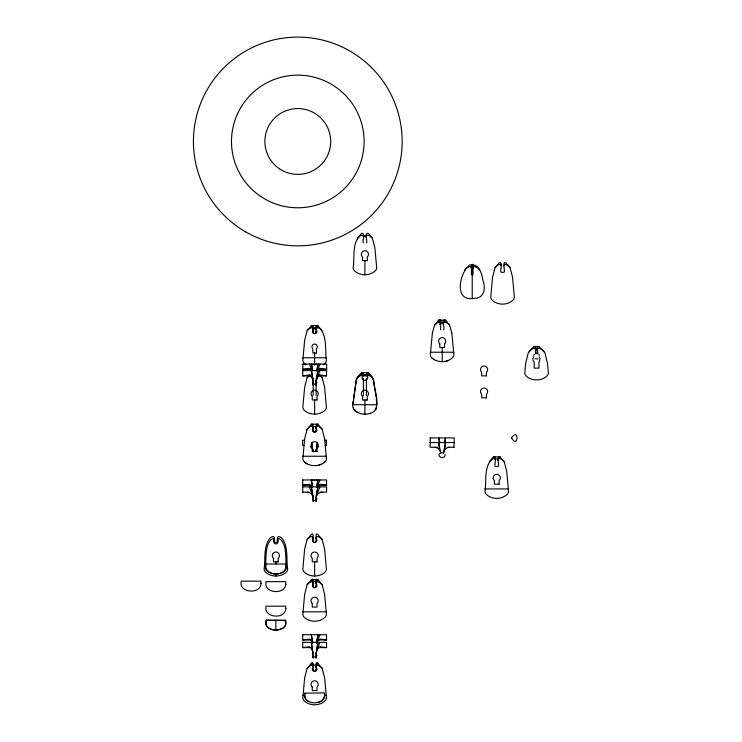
<?xml version="1.0" encoding="UTF-8"?>
<svg xmlns="http://www.w3.org/2000/svg" width="742" height="742" viewBox="0 0 742 742"><rect width="100%" height="100%" fill="white"/><g stroke="black" fill="none" stroke-linecap="round" stroke-linejoin="round"><path stroke-width="1.11" d="M313.143 665.546L313.152 668.978A3.691 2.328 -76.9 0 0 313.17 669.395L313.347 670.23A2.606 1.651 -76.9 0 0 314.126 671.148L315.146 671.148A2.606 1.651 76.9 0 0 315.925 670.23L316.101 669.395A3.691 2.328 76.9 0 0 316.12 668.978L316.12 664.971A15.276 2.374 69.4 0 1 316.129 663.561L316.695 662.68L317.947 663.274A46.82 46.82 0 0 0 322.102 668.19L324.644 677.965L326.452 698.176A6.159 6.159 0 0 1 325.367 700.522C319.913 706.217 309.358 706.217 303.905 700.522A6.159 6.159 0 0 1 302.819 698.176L304.628 677.965L307.169 668.19A46.82 46.82 0 0 0 311.325 663.283L312.577 662.68L313.143 663.561A15.276 2.374 -69.4 0 1 313.143 664.971L313.143 667.123M313.143 583.574L313.143 581.422A15.276 2.374 -69.4 0 0 313.143 580.012L312.577 579.122L311.325 579.725A46.82 46.82 0 0 1 307.16 584.631L304.628 594.407L302.819 614.626A6.159 6.159 0 0 0 303.905 616.964C309.358 622.659 319.913 622.659 325.367 616.964A6.159 6.159 0 0 0 326.452 614.626L324.644 594.407L322.102 584.64A46.82 46.82 0 0 1 317.947 579.725L316.695 579.122L316.129 580.012A15.276 2.374 69.4 0 0 316.12 581.422L316.12 585.429A3.691 2.328 76.9 0 1 316.101 585.837L315.925 586.681A2.606 1.651 76.9 0 1 315.146 587.599L314.126 587.599A2.606 1.651 -76.9 0 1 313.337 586.681L313.17 585.837A3.691 2.328 -76.9 0 1 313.152 585.429L313.143 581.988M313.143 537.969L313.143 536.216A15.276 2.374 -69.4 0 0 313.143 534.806L312.577 533.915L311.325 534.518A46.82 46.82 0 0 1 307.16 539.425L304.628 549.201L302.819 569.42A6.159 6.159 0 0 0 303.905 571.757C309.358 577.452 319.913 577.452 325.367 571.757A6.159 6.159 0 0 0 326.452 569.42L324.644 549.201L322.102 539.434A46.82 46.82 0 0 1 317.947 534.518L316.695 533.915L316.129 534.806A15.276 2.374 69.4 0 0 316.12 536.216L315.934 541.447A2.597 1.642 76.9 0 1 315.192 542.374L314.079 542.374A2.597 1.642 -76.9 0 1 313.337 541.447L313.143 537.969L313.143 538.562A2.254 2.254 0 0 0 313.013 541.799A2.254 2.254 0 0 0 316.259 541.799A2.254 2.254 0 0 0 316.12 538.562L316.12 537.996M313.152 501.36L313.143 498.958L313.143 500.822M305.175 462.693L303.905 461.394A6.159 6.159 0 0 1 302.819 459.057L304.628 438.837L307.169 429.071A46.82 46.82 0 0 0 311.325 424.155L312.938 424.359L313.143 428.143A2.254 2.254 0 0 0 313.013 431.436A2.254 2.254 0 0 0 316.259 431.436A2.254 2.254 0 0 0 316.12 428.19L316.324 424.359L317.947 424.155A46.82 46.82 0 0 0 322.102 429.062L324.644 438.837L326.452 459.057A6.159 6.159 0 0 1 325.367 461.394C320.062 466.941 310.239 466.968 304.489 462.071M313.152 385.098L312.938 379.125L311.325 370.61L313.514 382.473M313.143 329.327L312.938 325.886L311.325 325.673A46.82 46.82 0 0 1 307.16 330.589L304.628 340.365L302.819 360.575A6.159 6.159 0 0 0 303.905 362.921L305.973 364.786M313.152 657.996L313.143 655.594L313.143 657.458M316.129 427.958L316.129 427.448M316.129 581.876L316.129 583.574M316.129 667.123L316.129 665.351M312.252 642.674L312.252 642.34A6.557 5.185 63.7 0 0 311.371 640.94L310.147 639.65A3.664 2.606 61.5 0 0 309.108 639.103L302.717 639.984L302.717 634.707M313.143 384.56L313.143 382.696M316.129 330.023L316.129 328.428L315.749 328.882M316.129 385.154L316.129 384.773M315.749 427.364L316.194 426.724L315.749 428.19M316.129 501.36L316.129 500.692M316.12 581.45L313.143 581.422L313.143 583.759A2.254 2.254 0 0 0 313.013 587.005A2.254 2.254 0 0 0 316.259 587.005A2.254 2.254 0 0 0 316.12 583.759L316.129 581.988M316.129 665.249L313.143 664.971L313.143 667.318A2.254 2.254 0 0 0 313.013 670.564A2.254 2.254 0 0 0 316.259 670.564A2.254 2.254 0 0 0 316.12 667.318L316.129 665.546M316.129 657.996L316.12 655.594L316.129 657.384M313.143 328.743L313.022 328.122A6.474 2.161 -40.8 0 0 312.011 327.686L310.147 328.233A3.664 1.224 -41 0 0 309.108 328.882L307.169 330.589M313.161 380.563L313.161 380.099M316.129 330.542L315.934 332.602A2.597 1.642 76.9 0 1 315.146 333.548L314.126 333.548A2.606 1.651 -76.9 0 1 313.328 332.602L313.17 331.785A3.691 2.328 -76.9 0 1 313.152 331.377L313.143 330.542M316.129 428.959L316.12 429.859A3.691 2.328 76.9 0 1 316.101 430.267L315.925 431.111A2.606 1.651 76.9 0 1 315.146 432.029L314.126 432.029A2.606 1.651 -76.9 0 1 313.337 431.111L313.17 430.267A3.691 2.328 -76.9 0 1 313.152 429.859L313.143 428.338M535.566 353.526L535.566 353.507A11.863 0.983 -86 0 0 535.687 348.592L535.678 346.486L533.86 346.523L528.258 352.84L525.744 363.051L524.761 373.319A6.159 6.159 0 0 0 525.846 375.656C531.3 381.351 541.855 381.351 547.308 375.656A6.159 6.159 0 0 0 548.394 373.309L547.411 363.051L544.906 352.84L539.295 346.523L537.477 346.486L537.468 348.592A11.863 0.983 86 0 0 537.607 353.47L537.598 353.628A2.931 2.847 1.9 0 0 535.576 353.665L535.566 353.526A2.727 2.671 -2.3 0 1 537.616 353.461L537.588 353.526M285.837 623.549L285.03 620.191M313.514 655.381L312.187 649.973A6.557 5.185 63.7 0 0 311.371 648.573L310.147 647.284A3.664 2.606 61.5 0 0 309.108 646.736L302.717 647.618L302.717 642.34M313.143 382.473L313.022 380.618A6.474 4.619 61.6 0 0 312.011 377.826L310.147 375.554A3.664 2.606 61.5 0 0 309.108 374.998L302.717 375.879L302.717 370.61M313.143 498.745L311.325 486.873L313.514 498.745M471.328 268.224L470.725 266.73A3.599 1.614 -41 0 0 469.992 266.647L469.25 266.814A6.78 3.506 -46 0 0 466.468 268.372C459.038 277.48 454.883 301.92 474.314 298.321C484.656 298.442 485.871 287.562 482.782 279.957C482.031 274.605 479.638 265.154 473.127 264.977M440.609 323.345L439.969 321.796A3.432 1.456 -45.1 0 0 439.273 321.805L437.854 322.408M501.073 265.822L500.433 264.273A3.432 1.456 -45.1 0 0 499.737 264.273L499.301 264.412A5.862 2.551 -46 0 0 497.298 265.553M495.257 460.049L494.71 458.537A3.45 1.456 -45.1 0 0 494.014 458.482A3.812 1.614 -45.1 0 0 493.476 458.639A5.862 2.551 -46 0 0 491.482 459.78C483.728 467.748 486.669 481.614 484.934 491.742A6.159 6.159 0 0 0 486.019 494.079C491.473 499.774 502.019 499.774 507.472 494.079A6.159 6.159 0 0 0 508.558 491.742L506.749 471.522L504.208 461.756A46.82 46.82 0 0 1 500.052 456.84C495.684 455.755 499.876 465.438 498.234 466.514L495.257 466.514C493.616 465.429 497.817 455.755 493.43 456.84A46.82 46.82 0 0 1 489.275 461.747M443.586 329.81C445.274 328.901 440.998 318.939 445.413 320.136A46.82 46.82 0 0 0 449.569 325.042L451.832 333.028M274.392 537.727L273.436 536.531A6.557 1.781 -34.7 0 0 272.62 536.624L271.396 537.078A3.664 1.224 -41 0 0 270.357 537.718C263.02 545.797 265.71 559.347 264.069 569.42A6.159 6.159 0 0 0 265.154 571.757C270.607 577.452 281.153 577.452 286.616 571.757A6.159 6.159 0 0 0 287.701 569.42C286.06 559.347 288.74 545.797 281.413 537.718A3.664 1.224 41 0 0 280.374 537.078L279.15 536.624A6.557 1.781 34.7 0 0 278.333 536.531L277.369 537.727M274.549 539.619L273.687 538.553A5.89 1.595 -34.7 0 0 272.945 538.636L271.85 539.044A3.293 1.104 -41 0 0 270.913 539.619C264.337 546.873 266.749 559.041 265.274 568.084A5.537 5.537 0 0 0 266.248 570.19C271.145 575.3 280.624 575.3 285.522 570.19A5.537 5.537 0 0 0 286.495 568.084C285.021 559.041 287.432 546.873 280.847 539.619A3.293 1.104 41 0 0 279.92 539.044L278.816 538.636A5.89 1.595 34.7 0 0 278.083 538.553L277.22 539.619M313.514 427.364L312.642 426.26A4.183 1.54 -33.8 0 0 311.594 426.214L311.371 426.26A5.027 2.588 -46 0 0 309.627 427.002L307.169 429.071M313.143 537.727L312.187 536.531A6.557 1.781 -34.7 0 0 311.371 536.624L310.147 537.078A3.664 1.224 -41 0 0 309.108 537.718L307.169 539.434M313.514 582.934L312.187 581.737A6.557 1.781 -34.7 0 0 311.371 581.83L310.147 582.284A3.664 1.224 -41 0 0 309.108 582.924L307.169 584.64M313.514 666.483L312.187 665.296A6.557 1.781 -34.7 0 0 311.371 665.379L310.147 665.843A3.664 1.224 -41 0 0 309.108 666.483L307.169 668.19M363.422 236.457L362.912 235.353A4.183 1.54 -33.8 0 0 361.873 235.307L361.642 235.353A5.027 2.588 -46 0 0 359.907 236.095C351.652 243.728 354.973 258.077 353.099 268.15A6.159 6.159 0 0 0 354.175 270.487C359.638 276.182 370.184 276.182 375.637 270.487A6.159 6.159 0 0 0 376.723 268.15L374.914 247.93L372.373 238.163A46.82 46.82 0 0 1 368.217 233.248C363.905 232.32 368.06 241.864 366.4 242.922M315.999 451.776L317.363 442.334M316.12 328.697L316.25 328.122A6.474 2.161 40.8 0 1 317.261 327.686L319.125 328.233A3.664 1.224 41 0 1 320.164 328.882C327.491 336.951 324.81 350.502 326.452 360.575A6.159 6.159 0 0 1 325.367 362.921L323.299 364.786M315.749 382.473L317.947 370.61L316.435 378.299L316.12 384.133L313.143 384.106M363.422 242.922C361.753 241.855 365.917 232.32 361.595 233.248A46.82 46.82 0 0 1 357.44 238.154M363.422 376.138C364.545 370.045 360.028 373.616 358.479 376.472M440.581 321.546L440.182 319.988L438.782 320.136A46.82 46.82 0 0 1 434.627 325.042L432.363 333.037M316.027 451.359L316.528 449.077A4.183 3.228 -54.7 0 1 317.576 447.509L317.799 447.278A5.027 2.987 -50.2 0 1 318.772 446.508M432.373 333.028L430.286 355.038A6.159 6.159 0 0 0 431.371 357.375C436.825 363.07 447.37 363.07 452.824 357.375A6.159 6.159 0 0 0 453.909 355.038L451.832 333.037M445.126 442.38L445.488 437.938L444.449 442.603M444.829 449.643L445.413 442.529L443.577 453.232L443.651 452.435A4.09 2.616 -56.6 0 1 444.792 449.615A3.812 2.439 -56.6 0 1 445.367 449.068A5.862 3.673 -56.1 0 1 447.361 447.732L449.569 447.287M265.942 622.343L266.73 620.191M304.749 694.429C303.515 705.698 325.979 705.577 324.504 694.271M266.016 621.564L265.924 623.549M266.016 621.666L266.137 620.191L285.642 620.451M304.739 694.568L304.879 693.047M304.86 693.186L324.384 692.889L324.514 694.41M353.35 400.773C348.814 413.22 366.576 417.783 374.367 411.198C380.266 402.665 374.348 390.607 373.708 380.869M356.114 380.869L352.997 404.752L376.825 404.752L376.287 398.899M353.535 398.899L356.392 379.839M316.12 331.377A3.691 2.328 76.9 0 1 316.101 331.785L315.925 332.629M285.753 624.291L285.837 623.447M316.435 642.693L317.947 634.707L316.806 642.86M315.749 655.381L317.947 642.34L316.129 653.832A15.276 5.305 -80.5 0 0 316.12 657.004L313.143 657.004A15.276 5.305 80.5 0 0 313.143 653.832L311.325 642.34L313.143 655.381M317.038 370.731L318.068 364.053L316.676 370.889M316.806 487.355L317.947 479.944L316.556 486.771M315.749 498.745L317.947 486.873L316.435 494.562L316.12 500.396L313.143 500.368L312.864 496.315L309.358 486.873M316.138 451.368L317.511 442.464M285.577 624.987L285.753 624.18M356.206 380.507L356.679 378.986M316.741 382.696L316.101 384.959L315.684 384.096M316.741 498.958L316.101 501.221L315.684 500.368M316.741 655.594L316.101 657.857L315.684 657.004M319.913 642.34L316.63 651.151L316.12 655.381M356.494 379.542L356.967 378.309M319.913 486.873L316.407 496.315L316.12 498.745M497.492 460.049L498.234 460.049L498.782 458.537A3.45 1.456 45.1 0 1 499.477 458.482L500.062 456.84L493.43 456.84L494.014 458.491M533.73 355.344L534.277 354.314M319.913 634.707L316.76 643.11L317.084 642.34A6.557 5.185 -63.7 0 1 317.901 640.94L319.125 639.65A3.664 2.606 -61.5 0 1 320.164 639.103L326.545 639.984L326.545 634.707L302.643 634.707M317.669 370.23L320.034 364.053M316.76 378.847L319.913 370.61M319.913 479.944L317.159 487.151L319.125 484.888A3.664 2.606 -61.5 0 1 320.164 484.331L326.545 485.212L326.545 479.944L302.643 479.944M316.76 650.743L317.084 649.973A6.557 5.185 -63.7 0 1 317.901 648.573L319.125 647.284A3.664 2.606 -61.5 0 1 320.164 646.736L326.545 647.618L326.545 642.34L302.643 642.34M306.307 430.75L306.594 430.017M285.577 624.885L284.993 626.257M316.509 496.008L316.63 495.712A4.183 3.237 -54.6 0 1 317.669 494.144L317.901 493.922A5.027 2.996 -50.1 0 1 319.635 492.707L322.102 492.141M356.772 378.745L357.254 377.808M439.403 453.538C437.27 458 445.571 459.437 445.061 454.521M316.194 426.724L316.63 426.26A4.183 1.54 33.8 0 1 317.669 426.214L317.901 426.26A5.027 2.588 46 0 1 319.635 427.002L322.102 429.071M285.327 625.543L282.832 628.307M316.12 328.882C320.581 324.078 314.951 324.551 316.129 328.27M316.129 427.299L317.947 424.155L311.325 424.155L313.143 427.364M366.214 376.138L366.511 373.068L367.726 372.456L368.227 372.66L366.4 375.869L366.789 374.831L368.412 374.821L372.475 377.678M315.749 582.934L317.947 579.725L311.325 579.725L313.143 582.934M315.749 666.483L317.947 663.274L316.704 663.274M357.06 378.123L357.82 377.177M313.495 384.245L313.198 384.857L312.53 382.696M313.495 500.507L313.17 501.221L312.53 498.958M313.495 657.143L313.17 657.857L312.53 655.594M317.789 370.61L319.245 368.997A3.664 2.606 -61.5 0 1 320.284 368.449L326.666 369.321L326.666 364.053L302.764 364.053M371.343 376.472L368.227 372.66L361.595 372.66L358.2 376.778A8.765 4.517 -46 0 0 357.727 377.279L357.635 377.372M309.358 375.155A46.82 46.82 0 0 1 307.16 377.567L304.628 387.343L302.819 407.562A6.159 6.159 0 0 0 303.905 409.899C309.358 415.594 319.913 415.594 325.367 409.899A6.159 6.159 0 0 0 326.452 407.562L324.644 387.343L322.102 377.576A46.82 46.82 0 0 1 319.913 375.155M495.099 267.528L492.558 277.295L490.75 297.514A6.159 6.159 0 0 0 491.835 299.851C497.288 305.546 507.843 305.546 513.297 299.851A6.159 6.159 0 0 0 514.382 297.514L512.574 277.295L510.032 267.528A46.82 46.82 0 0 1 505.877 262.612C501.499 261.527 505.692 271.21 504.059 272.286L501.073 272.286C499.431 271.201 503.632 261.527 499.255 262.612A46.82 46.82 0 0 1 495.099 267.519L497.298 265.553M358.386 376.574L357.913 377.075M358.108 376.871L357.44 377.576L361.873 374.719L363.033 374.831L363.422 375.869L361.595 372.66M284.576 626.73L283.49 627.751M464.752 269.93L469.5 265.015L471.318 264.977M307.169 377.576L309.627 375.508A5.027 2.588 -46 0 1 310.397 375.1L310.147 375.22A3.664 1.224 -41 0 0 309.108 375.86M529.111 351.439L530.808 349.899A6.78 3.506 -46 0 1 533.563 348.341L533.86 346.523L539.295 346.523L539.592 348.341A6.78 3.506 46 0 1 542.346 349.899L544.044 351.439M324.096 462.693L324.783 462.071M358.293 376.75L361.159 374.905A5.148 2.653 -46 0 1 361.642 374.766M446.341 322.408L444.922 321.796A3.432 1.456 45.1 0 0 444.226 321.796L443.586 323.345M312.53 332.193L313.17 331.785M312.53 430.675L313.17 430.267M312.53 586.245L313.17 585.837M312.53 669.794L313.17 669.395M282.832 628.205L279.354 629.689M537.978 358.831L535.177 358.831M282.081 628.613L277.118 630.134M315.192 333.529L314.079 333.529M321.369 464.242L319.004 465.011M366.9 374.766L367.04 374.719A4.146 1.521 33.8 0 1 367.735 374.691L367.54 374.673M533.609 348.332L534.351 348.156A3.599 1.614 -41 0 1 535.084 348.239L535.687 349.732A10.063 0.974 -85.3 0 1 535.557 353.684M446.471 360.992L447.704 360.631M369.275 413.517L370.518 413.164M317.029 702.526C320.665 702.025 324.987 699.576 324.597 695.356L326.545 695.365M278.278 629.828L274.642 630.032M363.422 235.622L366.4 235.622M363.422 236.717L366.4 236.717M440.609 322.51L443.586 322.51M440.609 323.614L443.586 323.614M313.514 328.882L311.325 325.673L317.947 325.673A46.82 46.82 0 0 0 322.102 330.589M313.143 329.717L313.143 328.057L316.12 328.057L316.12 329.717A2.254 2.254 0 0 1 316.259 332.954A2.254 2.254 0 0 1 313.013 332.954A2.254 2.254 0 0 1 313.143 329.717L313.514 329.717M536.132 349.732L535.687 348.592L537.468 348.592L537.468 349.732A10.063 0.974 85.3 0 0 537.598 353.684M536.8 349.732L537.468 349.732L538.071 348.239A3.599 1.614 41 0 1 538.803 348.156L539.545 348.332M430.184 352.227L454.011 352.227M302.717 357.765L326.545 357.765M302.764 369.321L310.388 369.321M317.734 369.321L326.749 369.321M302.643 370.61L326.628 370.61L326.545 375.879L317.613 375.879M363.459 374.998A2.894 2.894 0 0 1 367.8 377.511A2.894 2.894 0 0 1 363.459 380.015A2.894 2.894 0 0 1 363.459 374.998L366.4 375.044M302.643 375.879L310.267 375.879M312.391 382.696L313.514 382.696M315.749 382.696L316.88 382.696M313.143 426.91L313.514 428.19M430.184 437.938L454.169 437.938L454.011 447.287M304.489 440.238L302.458 440.238L302.532 445.506L304.489 445.506M324.504 440.238L326.434 440.238M430.11 442.529L454.085 442.529M430.184 442.705L430.796 442.705M325.163 445.506L326.434 445.506M437.632 447.287L430.11 447.287L430.258 437.938M447.704 447.287L454.085 447.287M302.717 456.247L326.545 456.247M495.257 458.908L498.234 458.908M302.643 485.212L310.267 485.212M317.613 485.212L326.628 485.212M302.643 486.873L326.628 486.873L326.545 492.141L320.238 492.141M484.832 488.932L508.66 488.932M302.643 492.141L309.024 492.141M312.391 498.958L313.514 498.958M315.749 498.958L316.88 498.958M302.717 611.816L326.545 611.816M266.137 620.303L285.624 620.303M302.643 639.984L310.267 639.984M317.613 639.984L326.628 639.984M302.643 647.618L310.267 647.618M317.613 647.618L326.628 647.618M312.391 655.594L313.514 655.594M315.749 655.594L316.88 655.594M312.567 663.274L311.325 663.274L313.143 666.483M302.717 695.365L304.665 695.365L305.194 698.241L307.03 700.448M326.545 375.879L320.164 374.998A3.664 2.606 -61.5 0 0 319.125 375.554L317.261 377.826A6.474 4.619 -61.6 0 0 316.25 380.618L316.12 382.473M434.636 447.287L436.834 447.732A5.862 3.673 56.1 0 1 438.828 449.058A3.812 2.439 56.6 0 1 439.366 449.643A4.09 2.616 56.6 0 1 440.498 452.351M307.169 492.141L309.627 492.707A5.027 2.996 50.1 0 1 311.371 493.912L311.594 494.144A4.183 3.237 54.6 0 1 312.642 495.712L312.762 496.008M274.642 630.134L272.416 629.587M273.492 629.939L269.68 628.613M271.424 629.411L267.695 627.259M372.187 377.372L370.972 376.277A6.344 3.265 46 0 0 370.434 375.86L369.915 375.508A5.018 2.578 46 0 0 369.145 375.1L368.653 374.905A5.148 2.653 46 0 0 368.18 374.766M307.698 700.902L308.44 701.311M433.439 359.239L434.348 359.759M356.253 411.764L357.162 412.283M305.973 463.258L306.882 463.778M316.101 331.785L316.741 332.193M316.101 430.267L316.741 430.675M316.101 585.837L316.741 586.245M316.101 669.395L316.741 669.794M268.27 627.862L268.938 628.307M320.164 375.86L319.635 375.508A5.027 2.588 46 0 0 318.875 375.1L319.125 375.22A3.664 1.224 41 0 1 320.164 375.86L322.102 377.576M447.101 322.891L449.569 325.052L448.715 324.152A48.221 48.221 0 0 1 447.639 322.937A45.976 45.976 0 0 1 446.369 321.388L444.504 319.848L443.586 321.128M507.834 265.553L510.032 267.528M431.946 358.052L432.642 358.674M354.759 410.576L355.446 411.198M311.269 447.278L311.492 447.509A4.183 3.237 54.5 0 1 312.54 449.077L313.041 451.359M479.684 269.93L477.978 268.372A6.78 3.506 46 0 0 475.186 266.814L474.453 266.647A3.599 1.614 41 0 0 473.711 266.73L473.118 268.224M372.373 238.163L369.915 236.095A5.027 2.588 46 0 0 368.18 235.353L367.949 235.307A4.183 1.54 33.8 0 0 366.9 235.353L366.4 236.457M322.102 539.434L320.164 537.718A3.664 1.224 41 0 0 319.125 537.078L317.901 536.624A6.557 1.781 34.7 0 0 317.084 536.531L316.12 537.727M322.102 584.64L320.164 582.924A3.664 1.224 41 0 0 319.125 582.284L317.901 581.83A6.557 1.781 34.7 0 0 317.084 581.737L316.12 582.934M322.102 668.19L320.164 666.483A3.664 1.224 41 0 0 319.125 665.843L317.901 665.379A6.557 1.781 34.7 0 0 317.084 665.296L316.12 666.483M504.208 461.756L502.009 459.78A5.862 2.551 46 0 0 500.015 458.639A3.812 1.614 45.1 0 0 499.477 458.482M372.28 377.474L372.762 378.123M371.992 377.177L372.373 377.576L371.436 376.574M267.695 627.37L266.777 626.155M371.621 376.778L368.227 372.66M538.877 354.314L539.425 355.344M267.194 626.832L266.443 625.543M311.714 370.61L310.258 368.997A3.664 2.606 61.5 0 0 309.228 368.449L302.838 369.321L302.838 364.053M372.567 377.808L373.041 378.745M439.626 324.718L439.181 323.642M312.011 487.16L310.147 484.888A3.664 2.606 61.5 0 0 309.108 484.331L302.717 485.212L302.717 479.944M372.855 378.309L373.328 379.542M266.183 624.885L266.443 625.645M309.479 364.053L311.835 370.23M312.503 643.11L312.187 642.34L312.252 642.999M373.143 378.986L373.616 380.507M439.607 321.722A4.09 1.725 -45.1 0 0 439.403 321.731L438.782 320.136L439.95 319.876L440.637 321.156L440.609 329.81M285.29 621.073L285.818 622.343M313.337 332.602L313.152 331.377M373.421 379.839L376.101 397.109M266.016 624.18L266.183 624.987M311.723 442.334L313.078 451.776M439.895 442.603L438.856 437.938L439.227 442.38M312.836 370.889L311.445 364.053L312.465 370.731M312.716 486.771L311.325 479.944L312.465 487.355M311.566 442.464L312.929 451.368M312.465 642.86L311.325 634.707L312.836 642.693M265.924 623.447L266.016 624.291M285.67 620.646L285.735 621.518M285.735 621.406L285.791 622.139M439.366 449.643L438.782 442.529L440.618 453.232A2.708 2.412 4.8 0 1 443.54 453.288M440.618 453.232L440.544 452.435A2.912 2.495 -4.8 0 1 441.119 452.166M504.059 265.822L504.699 264.273A3.432 1.456 45.1 0 1 505.395 264.273L505.831 264.412A5.862 2.551 46 0 1 507.834 265.553M316.129 426.706L313.143 426.539L313.143 428.19M316.129 384.254L316.12 382.696M313.161 379.783L313.143 395.486M313.143 330.7L313.143 328.428M316.129 500.822L316.12 498.958L316.12 500.368M472.218 264.245L472.218 298.525M444.569 343.871L444.569 347.451L439.802 347.451L439.802 343.871M442.186 347.451L442.186 361.744M366.4 378.411L366.4 395.486M364.906 260.572L364.906 274.865M364.906 375.044L364.906 376.138M364.906 399.984L364.906 414.286M363.422 378.448L363.422 395.801M326.359 440.238L326.359 445.506M317.01 642.34L317.019 642.999M316.537 364.053L316.537 364.712M316.426 479.944L316.426 480.593M316.12 380.692L316.12 395.486M314.756 364.053L314.756 364.712M314.636 328.057L314.636 329.151M314.636 352.997L314.636 365.101M314.636 399.984L314.636 414.286M314.636 479.944L314.636 480.603M314.636 561.842L314.636 576.144M312.966 364.053L312.966 364.712M312.846 479.944L312.846 480.593M302.717 486.873L302.717 492.141M277.369 537.996L277.369 538.562A2.254 2.254 0 0 1 277.508 541.799A2.254 2.254 0 0 1 274.262 541.799A2.254 2.254 0 0 1 274.392 538.562L274.392 537.996M277.22 539.861L277.22 540.371A2.022 2.022 0 0 1 277.341 543.283A2.022 2.022 0 0 1 274.429 543.283A2.022 2.022 0 0 1 274.549 540.371L274.549 539.861M275.885 561.842L275.885 564.003M275.885 574.122L275.885 576.144M275.885 620.191L275.885 630.292M316.639 377.353A2.254 2.254 0 0 1 316.417 379.756M313.504 380.331A2.254 2.254 0 0 1 312.632 377.353M313.495 379.95A2.597 1.642 -76.9 0 1 313.337 379.589M310.536 446.675A5.027 3.005 50 0 1 311.028 447.064M368.412 374.821A4.971 2.56 46 0 1 369.145 375.1M362.087 374.691A4.127 1.521 -33.8 0 1 362.634 374.691M376.723 407.562A6.159 6.159 0 0 1 375.637 409.899M354.175 409.899A6.159 6.159 0 0 1 353.099 407.562M443.364 452.156A2.912 2.606 1 0 1 443.697 452.323M440.562 320.971A2.708 1.224 -2.4 0 1 443.753 320.896M439.366 321.778A3.812 1.614 -45.1 0 0 438.828 321.935A5.862 2.551 -46 0 0 436.834 323.076L434.636 325.052L435.202 324.449A49.028 49.028 0 0 0 436.027 323.54L436.565 322.937A46.449 46.449 0 0 0 437.335 322.009L438.782 320.136L445.413 320.136L444.829 321.778A4.09 1.725 45.1 0 0 444.078 321.852M444.922 321.796A3.868 1.632 45.1 0 1 445.367 321.935A5.862 2.551 46 0 1 447.361 323.076M439.811 343.871A3.571 3.571 0 0 1 439.607 338.723A3.571 3.571 0 0 1 444.764 338.723A3.571 3.571 0 0 1 444.56 343.871M539.109 356.846A3.571 3.571 0 0 1 538.961 361.716L538.961 368.115L534.194 368.115L534.194 362.003A3.571 3.571 0 0 1 533.813 356.754M471.318 264.977A8.014 2.263 -52.7 0 1 471.55 265.757L471.328 274.688L473.118 274.688L472.895 265.757A8.014 2.263 52.7 0 1 473.127 264.977M312.252 603.478L312.252 607.049L317.019 607.049L317.019 603.478A3.571 3.571 0 0 0 317.214 598.321A3.571 3.571 0 0 0 312.057 598.321A3.571 3.571 0 0 0 312.261 603.478M312.252 687.027L312.252 690.598L317.019 690.598L317.019 687.027A3.571 3.571 0 0 0 317.214 681.879A3.571 3.571 0 0 0 312.057 681.879A3.571 3.571 0 0 0 312.261 687.027M261.036 583.611C260.553 594.806 238.108 592.886 241.326 581.144L260.813 581.144L261.036 583.611M285.846 566.471C285.364 577.666 262.918 575.746 266.137 564.003L285.624 564.003L285.846 566.471M285.846 584.112C285.364 595.316 262.928 593.396 266.137 581.645L285.624 581.645L285.846 584.112M285.846 608.635C285.355 619.839 262.937 617.901 266.137 606.168L285.624 606.168L285.846 608.635M511.516 437.845C518.222 449.698 519.354 426.706 511.516 437.845M367.29 260.572L362.523 260.572L362.523 256.992A3.571 3.571 0 0 1 362.328 251.844A3.571 3.571 0 0 1 367.485 251.844A3.571 3.571 0 0 1 367.281 256.992L367.29 260.572M316.426 352.997L312.846 352.997L312.846 348.749A2.68 2.68 0 0 1 312.707 344.891A2.68 2.68 0 0 1 316.565 344.891A2.68 2.68 0 0 1 316.426 348.749L316.426 352.997M486.455 375.86L481.688 375.86L481.688 372.289A3.571 3.571 0 0 1 481.493 367.132A3.571 3.571 0 0 1 486.65 367.132A3.571 3.571 0 0 1 486.446 372.289L486.455 375.86M486.455 397.833L481.688 397.833L481.688 394.252A3.571 3.571 0 0 1 481.493 389.105A3.571 3.571 0 0 1 486.65 389.105A3.571 3.571 0 0 1 486.446 394.252L486.455 397.833M317.019 399.984L312.252 399.984L312.252 396.413A3.571 3.571 0 0 1 312.057 391.257A3.571 3.571 0 0 1 317.214 391.257A3.571 3.571 0 0 1 317.01 396.413L317.019 399.984M367.29 399.984L362.523 399.984L362.523 396.413A3.571 3.571 0 0 1 362.328 391.257A3.571 3.571 0 0 1 367.485 391.257A3.571 3.571 0 0 1 367.281 396.413L367.29 399.984M317.019 451.479L312.252 451.479L312.252 447.908A3.571 3.571 0 0 1 312.057 442.751A3.571 3.571 0 0 1 317.214 442.751A3.571 3.571 0 0 1 317.01 447.908L317.019 451.479M499.125 484.164L494.358 484.164L494.358 480.593A3.571 3.571 0 0 1 494.172 475.437A3.571 3.571 0 0 1 499.32 475.437A3.571 3.571 0 0 1 499.116 480.593L499.125 484.164M278.269 561.842L273.501 561.842L273.501 558.272A3.571 3.571 0 0 1 273.306 553.115A3.571 3.571 0 0 1 278.463 553.115A3.571 3.571 0 0 1 278.259 558.272L278.269 561.842M317.019 561.842L312.252 561.842L312.252 558.272A3.571 3.571 0 0 1 312.057 553.115A3.571 3.571 0 0 1 317.214 553.115A3.571 3.571 0 0 1 317.01 558.272L317.019 561.842M260.627 196.38A66.316 66.316 0 0 0 363.942 146.193A66.316 66.316 0 0 0 268.817 81.815A66.316 66.316 0 0 0 260.627 196.38M245.611 231.847A104.362 104.362 0 0 0 402.164 141.462A104.362 104.362 0 0 0 245.611 51.087A104.362 104.362 0 0 0 245.611 231.847M279.344 168.722A32.917 32.917 0 0 0 330.626 143.809A32.917 32.917 0 0 0 283.416 111.856A32.917 32.917 0 0 0 279.344 168.722"/></g></svg>
